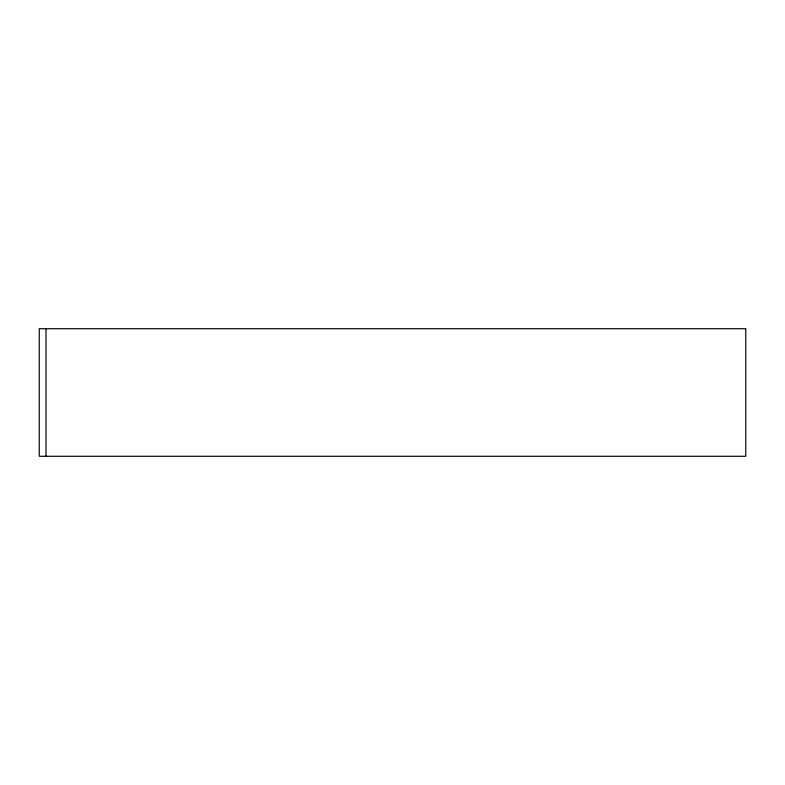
<?xml version="1.0" encoding="UTF-8"?>
<svg xmlns="http://www.w3.org/2000/svg" width="785" height="785" viewBox="0 0 785 785"><rect width="100%" height="100%" fill="white"/><g stroke="black" fill="none" stroke-linecap="round" stroke-linejoin="round"><path stroke-width="1.18" d="M46.011 328.709L46.011 456.291M745.75 328.709L39.25 328.709L39.25 456.291L745.75 456.291L745.75 328.709"/></g></svg>
